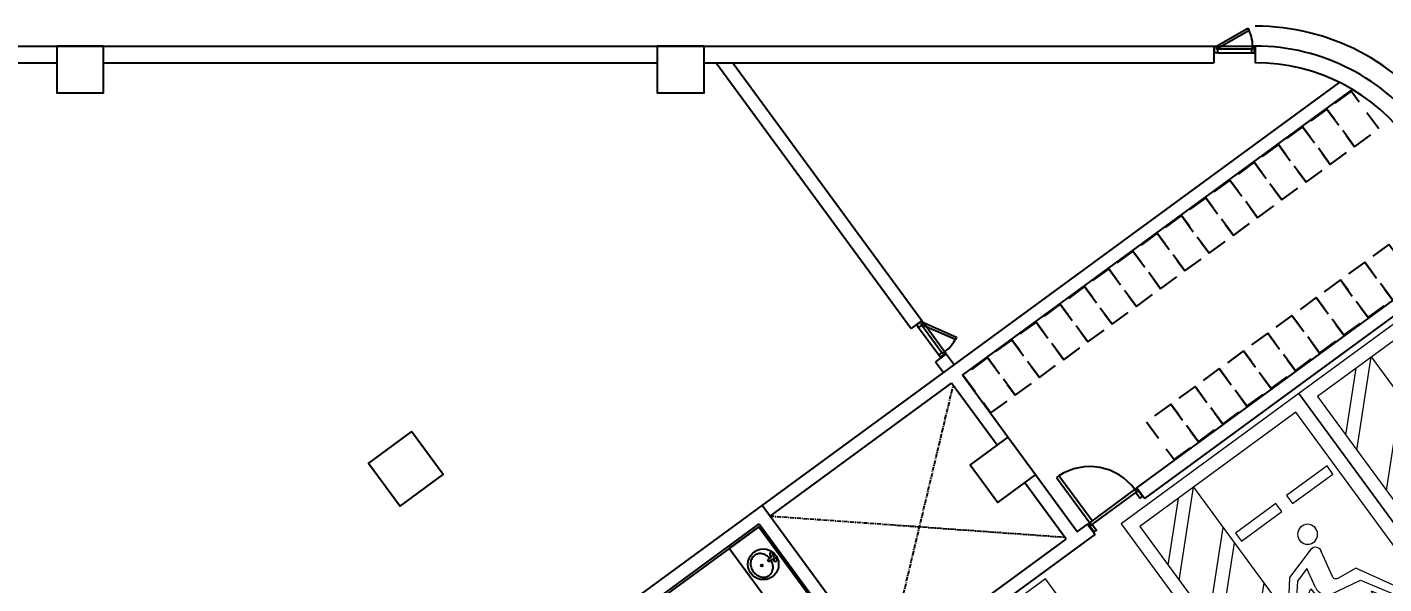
# Model space of a CAD drawing. Header units: millimetres. Extents: x 78082221 to 78451133, y -34402202 to -34172290.
# Drawn here: x 78152006 to 78172319, y -34312735 to -34304390 of the extents above; entities that cross this region are included whole.
import ezdxf

# ---------------------------------------------------------------- set-up
doc = ezdxf.new("R2010")
doc.units = ezdxf.units.MM
doc.header["$LTSCALE"] = 100
doc.header["$MEASUREMENT"] = 0
doc.header["$PDMODE"] = 1
doc.header["$PDSIZE"] = -3
doc.linetypes.add('XR-B2$0$CENTER', pattern=[2, 1.25, -0.25, 0.25, -0.25])
doc.linetypes.add('XR-B2$0$XR-B2$0$XR-지하3층$0$-HID', pattern=[2.5, 1.5, -1])
doc.layers.get('0').update_dxf_attribs({"color": 2, "linetype": 'CONTINUOUS'})
doc.layers.get('Defpoints').update_dxf_attribs({"color": 142, "linetype": 'CONTINUOUS'})
doc.layers.add('E-PLAN', color=115, linetype='CONTINUOUS')
doc.layers.add('Z', color=115, linetype='CONTINUOUS')
doc.styles.add('c-b2$0$맑은고딕', font='', dxfattribs={"width": 0.8})
doc.styles.add('돋움', font='', dxfattribs={"width": 0.9})
doc.styles.get('c-b2$0$맑은고딕').set_extended_font_data('Malgun Gothic')
doc.styles.get('돋움').set_extended_font_data('Dotum')
doc.dimstyles.new('c-b2$0$std_style', dxfattribs={"dimscale": 500, "dimtxt": 3, "dimasz": 1, "dimexe": 1.5, "dimexo": 2, "dimgap": 1, "dimtad": 1, "dimtoh": 1, "dimdec": 0, "dimzin": 0, "dimdsep": 46, "dimtxsty": 'c-b2$0$맑은고딕', "dimblk": 'c-b2$0$01420DDOT01', "dimcen": 2.5, "dimdle": 8, "dimclrd": 256, "dimclre": 256, "dimclrt": 256, "dimadec": 0, "dimazin": 0, "dimtfac": 1, "dimtdec": 0, "dimtix": 1, "dimtmove": 2, "dimatfit": 3, "dimldrblk": 'c-b2$0$_ClosedBlank', "dimfxl": 1, "dimtolj": 1, "dimtzin": 0, "dimlwd": -1, "dimlwe": -1, "dimarcsym": 0})

# ---------------------------------------------------------------- blocks, each defined once
blk = doc.blocks.new('XR-B2$0$XR-지하3층$0$장애인 주차')
at = {"layer": 'E-PLAN', "lineweight": 5}
for p, q in [((4572, 3795), (4572, -805)), ((5572, 2795), (4572, 3795)), ((5572, 3078), (4855, 3795)), ((5572, 2045), (4572, 3045)), ((5572, 1762), (4572, 2762)), ((3689, 1485), (3600, 1888)), ((3699, 2009), (4214, 1851)), ((4214, 1851), (4443, 1569)), ((5572, 1012), (4572, 2012)), ((3992, 1503), (3925, 1810)), ((3925, 1810), (4151, 1741)), ((4151, 1741), (4355, 1493)), ((5572, 729), (4572, 1729)), ((4055, 1528), (4053, 1393)), ((3348, 969), (3257, 820)), ((5572, -21), (4572, 979)), ((5572, -304), (4572, 696)), ((5323, -805), (4572, -54)), ((5041, -805), (4572, -336))]:
    blk.add_line(p, q, dxfattribs=at)
at = {"layer": 'E-PLAN', "ltscale": 4}
for p, q in [((4165, -1005), (4165, -805)), ((4165, -805), (4165, -905))]:
    blk.add_line(p, q, dxfattribs=at)
at = {"layer": 'E-PLAN', "lineweight": 5}
for points in [[(3842, -1005), (2472, -1005), (2472, 3995), (5772, 3995), (5772, -1005), (4402, -1005)], [(3842, -805), (2672, -805), (2672, 3795), (5572, 3795), (5572, -805), (4402, -805)]]:
    blk.add_lwpolyline(points, dxfattribs=at)
for points in [[(3523, 2720), (2773, 2720), (2773, 2870), (3523, 2870)], [(4473, 2720), (3723, 2720), (3723, 2870), (4473, 2870)]]:
    blk.add_lwpolyline(points, close=True, dxfattribs=at)
for points in [[(3992, 1503, -0.343093), (3870, 1283), (3381, 1194), (3094, 715)], [(3094, 715, -1.000002), (2987, 770), (3330, 1379), (3640, 1415)]]:
    blk.add_lwpolyline(points, format="xyb", dxfattribs=at)
at = {"layer": 'E-PLAN', "ltscale": 4}
for points in [[(3842, -695), (3842, -1115), (4402, -1115), (4402, -695)], [(3892, -745), (3892, -1065), (4352, -1065), (4352, -745)]]:
    blk.add_lwpolyline(points, close=True, dxfattribs=at)
at = {"layer": 'E-PLAN'}
for points in [[(4161, -797), (4152, -916), (4058, -916), (4021, -1003), (3982, -990), (3988, -973), (4011, -981), (4046, -898), (4136, -898), (4137, -881), (4072, -881), (4072, -863), (4138, -863), (4142, -810)], [(4167, -882), (4169, -863)]]:
    blk.add_lwpolyline(points, dxfattribs=at)
at = {"layer": 'E-PLAN', "lineweight": 5}
blk.add_circle((3613, 2216), 150, dxfattribs=at)
for centre, radius, start, end in [((3682, 1922), 88.4, 79.1143, 202.3185), ((3810, 1000), 582, 198.006, 65.0949), ((3632, 1473), 57.7, 276.2786, 12.4353), ((4394, 1537), 58.8, 227.9655, 33.7904), ((3809, 1000), 462, 183.8525, 58.2396)]:
    blk.add_arc(centre, radius, start, end, dxfattribs=at)
at = {"layer": 'E-PLAN'}
for centre, radius, start, end in [((4140, -787), 22.8, 335.1173, 274.9698), ((4127, -942), 89.2, 206.535, 62.4866), ((4127, -942), 71.5, 192.8781, 56.1688)]:
    blk.add_arc(centre, radius, start, end, dxfattribs=at)
blk = doc.blocks.new('XR-B2$0$XR-B2$0$XR-지하3층$0$1712-PL$0$FSD1000')
at = {"layer": 'E-PLAN'}
for p, q in [((25, -101), (865, -101)), ((40, -146), (850, -146))]:
    blk.add_line(p, q, dxfattribs=at)
for points in [[(25, 739), (25, -101), (70, -101), (70, 739)], [(-5, -251), (-5, -101), (25, -101), (25, -146), (40, -146), (40, -251)], [(895, -251), (895, -101), (865, -101), (865, -146), (850, -146), (850, -251)]]:
    blk.add_lwpolyline(points, close=True, dxfattribs=at)
blk.add_arc((25, -101), 840, 360, 86.9291, dxfattribs=at)
blk = doc.blocks.new('c-b2$0$01420DDOT01')
blk.add_line((-1.5, 0), (1.5, 0))
at = {"const_width": 0.5}
blk.add_lwpolyline([(-0.25, 0, 1), (0.25, 0, 1)], format="xyb", close=True, dxfattribs=at)
blk = doc.blocks.new('*D93')
at = {"layer": 'Defpoints', "color": 0, "transparency": 16777216}
for p in [(78098400, -34278459), (78092168, -34283027), (78175028, -34382978)]:
    blk.add_point(p, dxfattribs=at)
at = {"layer": 'Z', "transparency": 16777216}
for p, q in [((78097593, -34279050), (78091563, -34283471)), ((78168501, -34387143), (78092464, -34283430)), ((78174221, -34383569), (78168192, -34387990))]:
    blk.add_line(p, q, dxfattribs=at)
for p, xscale, yscale, zscale, rotation in [((78092168, -34283027), 500, 500, 500, 126.2469342978897), ((78168796, -34387546), 499.9999999999999, 499.9999999999999, 499.9999999999999, 306.2469342978897)]:
    blk.add_blockref('c-b2$0$01420DDOT01', p, dxfattribs=dict(at, xscale=xscale, yscale=yscale, zscale=zscale, rotation=rotation))
at = {"layer": 'Z', "transparency": 16777216, "insert": (78131794, -34334325), "char_height": 2250, "attachment_point": 5, "rotation": 306.2469, "style": '돋움'}
blk.add_mtext('\\A1;129600', dxfattribs=at)
blk = doc.blocks.new('c-b2$0$_ClosedBlank')
at = {"color": 0, "linetype": 'ByBlock', "lineweight": -2}
for p, q in [((-1, 0.167), (0, 0)), ((-1, 0.167), (-1, -0.167)), ((0, 0), (-1, -0.167))]:
    blk.add_line(p, q, dxfattribs=at)

msp = doc.modelspace()

# ---------------------------------------------------------------- linework, layer by layer
at = {"layer": 'Z'}
for p, q in [((78145225.2, -34304676.6), (78169774.3, -34304676.6)), ((78169774.3, -34304676.6), (78169774.3, -34304926.6)), ((78169814.3, -34304674.8), (78170354.3, -34304674.8)), ((78169829.3, -34304714.8), (78170339.3, -34304714.8)), ((78170394.3, -34304676.6), (78170394.3, -34304926.6)), ((78145225.2, -34304926.6), (78152450.2, -34304926.6, 0)), ((78153150.2, -34304926.6, 0), (78161440.2, -34304926.6, 0)), ((78162140.2, -34304926.6, 0), (78169774.3, -34304926.6)), ((78169829.3, -34304774.8), (78170339.3, -34304774.8)), ((78165353, -34308890.7), (78165654.6, -34309302)), ((78165401.4, -34308855.2), (78165703, -34309266.5)), ((78165424.8, -34308819.4), (78165744.1, -34309254.9)), ((78163150, -34312325.5, 0), (78163092.6, -34312376.5, 0)), ((78163092.6, -34312376.5, 0), (78163109.2, -34312399.1, 0)), ((78163109.2, -34312399.1, 0), (78163175.1, -34312359.7, 0)), ((78163148.9, -34312316.3, 0), (78163150.7, -34312318.8, 0)), ((78163171.5, -34312299.7, 0), (78163206.1, -34312347, 0)), ((78163181.7, -34312361, 0), (78163183.5, -34312363.5, 0))]:
    msp.add_line(p, q, dxfattribs=at)
at = {"layer": 'Z', "ltscale": 0.5}
for p, q in [((78162321, -34304924.8), (78165239.9, -34308905.4)), ((78162569, -34304924.8), (78165401.2, -34308787.2)), ((78160188.3, -34313625.8), (78171655.1, -34305218.9)), ((78166008.3, -34309606.8), (78171849.5, -34305324.3)), ((78168621.1, -34311293.3), (78174016.4, -34307337.8)), ((78168739.4, -34311454.6), (78174296, -34307380.8)), ((78165401.2, -34308787.2), (78165239.9, -34308905.4)), ((78165767.8, -34309287.2), (78165606.5, -34309405.4)), ((78165767.8, -34309287.2), (78165886.1, -34309448.5)), ((78165606.5, -34309405.4), (78165724.4, -34309566.2)), ((78163129.2, -34311717.7), (78165847, -34309725.1)), ((78163129.2, -34311717.7), (78165847, -34309725.1)), ((78166529.9, -34310656.6), (78165847, -34309725.1)), ((78166691.2, -34310538.3), (78166008.3, -34309606.8)), ((78167561.7, -34312063.9), (78166943.8, -34311221.1)), ((78167728.9, -34311953.7), (78167105.1, -34311102.8)), ((78168621.1, -34311293.3), (78168739.4, -34311454.6)), ((78163010.9, -34311556.4), (78164843.8, -34314056.4)), ((78160459.7, -34313674.7), (78162967.9, -34311835.9)), ((78162967.9, -34311835.9), (78164017.4, -34313267.4)), ((78162961.4, -34311877.8), (78160501.7, -34313681.2)), ((78163975.4, -34313260.9), (78162961.4, -34311877.8)), ((78164631.4, -34314460.1), (78167994.5, -34311994.6)), ((78167728.9, -34311953.7), (78167882.1, -34311841.3)), ((78167882.1, -34311841.3), (78167994.5, -34311994.6)), ((78164843.8, -34314056.4), (78167561.7, -34312063.9))]:
    msp.add_line(p, q, dxfattribs=at)
at = {"layer": 'Z', "linetype": 'XR-B2$0$CENTER', "ltscale": 0.5}
for p, q in [((78164848.6, -34314053), (78165872.1, -34309759.3)), ((78163129.2, -34311717.7), (78167539.5, -34312033.6))]:
    msp.add_line(p, q, dxfattribs=at)
at = {"layer": 'Z', "linetype": 'Continuous'}
for p, q in [((78162517.9, -34312203), (78162961.4, -34311877.8)), ((78162961.4, -34311877.8), (78163975.4, -34313260.9)), ((78163531.9, -34313586.1), (78162517.9, -34312203))]:
    msp.add_line(p, q, dxfattribs=at)
at = {"layer": 'Z', "elevation": 0}
for points in [[(78170282, -34304404.8), (78170302, -34304439.4), (78169834.3, -34304709.4), (78169814.3, -34304674.8)], [(78169784.3, -34304774.8), (78169784.3, -34304674.8), (78169814.3, -34304674.8), (78169814.3, -34304714.8), (78169829.3, -34304714.8), (78169829.3, -34304774.8), (78169829.3, -34304774.8), (78169829.3, -34304774.8)], [(78170354.3, -34304674.8), (78170354.3, -34304714.8), (78170339.3, -34304714.8), (78170339.3, -34304774.8), (78170339.3, -34304774.8), (78170339.3, -34304774.8), (78170384.3, -34304774.8), (78170384.3, -34304674.8)]]:
    msp.add_lwpolyline(points, close=True, dxfattribs=at)
at = {"layer": 'Z', "ltscale": 0.5}
for points in [[(78153150.2, -34304676.6), (78152450.2, -34304676.6), (78152450.2, -34305376.6), (78153150.2, -34305376.6)], [(78162140.2, -34304676.6), (78161440.2, -34304676.6), (78161440.2, -34305376.6), (78162140.2, -34305376.6)], [(78157761.6, -34310451.2), (78157116.4, -34310924.2), (78157589.5, -34311569.4), (78158234.6, -34311096.4)], [(78166691.2, -34310538.3), (78166126.7, -34310952.2), (78166540.6, -34311516.7), (78167105.1, -34311102.8)]]:
    msp.add_lwpolyline(points, close=True, dxfattribs=at)
at = {"layer": 'Z', "linetype": 'XR-B2$0$XR-B2$0$XR-지하3층$0$-HID', "ltscale": 2}
for points in [[(78171466, -34305617.9), (78171879.9, -34306182.5), (78172242.8, -34305916.4), (78171828.9, -34305351.9)], [(78171103.1, -34305884), (78171517, -34306448.5), (78171879.9, -34306182.5), (78171466, -34305617.9)], [(78170740.2, -34306150.1), (78171154, -34306714.6), (78171517, -34306448.5), (78171103.1, -34305884)], [(78170377.2, -34306416.1), (78170791.1, -34306980.7), (78171154, -34306714.6), (78170740.2, -34306150.1)], [(78170014.3, -34306682.2), (78170428.2, -34307246.7), (78170791.1, -34306980.7), (78170377.2, -34306416.1)], [(78169651.4, -34306948.3), (78170065.3, -34307512.8), (78170428.2, -34307246.7), (78170014.3, -34306682.2)], [(78169288.5, -34307214.4), (78169702.4, -34307778.9), (78170065.3, -34307512.8), (78169651.4, -34306948.3)], [(78168925.6, -34307480.4), (78169339.5, -34308045), (78169702.4, -34307778.9), (78169288.5, -34307214.4)], [(78168562.7, -34307746.5), (78168976.6, -34308311), (78169339.5, -34308045), (78168925.6, -34307480.4)], [(78168199.8, -34308012.6), (78168613.6, -34308577.1), (78168976.6, -34308311), (78168562.7, -34307746.5)], [(78172032.1, -34307912.2), (78172446, -34308476.8), (78172808.9, -34308210.7), (78172395, -34307646.2)], [(78171669.2, -34308178.3), (78172083, -34308742.8), (78172446, -34308476.8), (78172032.1, -34307912.2)], [(78167836.8, -34308278.6), (78168250.7, -34308843.2), (78168613.6, -34308577.1), (78168199.8, -34308012.6)], [(78171306.2, -34308444.4), (78171720.1, -34309008.9), (78172083, -34308742.8), (78171669.2, -34308178.3)], [(78167473.9, -34308544.7), (78167887.8, -34309109.2), (78168250.7, -34308843.2), (78167836.8, -34308278.6)], [(78167111, -34308810.8), (78167524.9, -34309375.3), (78167887.8, -34309109.2), (78167473.9, -34308544.7)], [(78170943.3, -34308710.4), (78171357.2, -34309275), (78171720.1, -34309008.9), (78171306.2, -34308444.4)], [(78170580.4, -34308976.5), (78170994.3, -34309541), (78171357.2, -34309275), (78170943.3, -34308710.4)], [(78166748.1, -34309076.8), (78167162, -34309641.4), (78167524.9, -34309375.3), (78167111, -34308810.8)], [(78170217.5, -34309242.6), (78170631.4, -34309807.1), (78170994.3, -34309541), (78170580.4, -34308976.5)], [(78166385.2, -34309342.9), (78166799.1, -34309907.4), (78167162, -34309641.4), (78166748.1, -34309076.8)], [(78166022.3, -34309609), (78166436.2, -34310173.5), (78166799.1, -34309907.4), (78166385.2, -34309342.9)], [(78169854.6, -34309508.6), (78170268.5, -34310073.2), (78170631.4, -34309807.1), (78170217.5, -34309242.6)], [(78169491.7, -34309774.7), (78169905.6, -34310339.2), (78170268.5, -34310073.2), (78169854.6, -34309508.6)], [(78169128.8, -34310040.8), (78169542.6, -34310605.3), (78169905.6, -34310339.2), (78169491.7, -34309774.7)], [(78168765.8, -34310306.9), (78169179.7, -34310871.4), (78169542.6, -34310605.3), (78169128.8, -34310040.8)]]:
    msp.add_lwpolyline(points, close=True, dxfattribs=at)
at = {"layer": 'Z'}
for points in [[(78165326.4, -34308854.4), (78165407.1, -34308795.2), (78165424.8, -34308819.4), (78165392.5, -34308843.1), (78165401.4, -34308855.2), (78165353, -34308890.7), (78165353, -34308890.7), (78165353, -34308890.7)], [(78165919.1, -34309036.9), (78165902.9, -34309073.6), (78165408.7, -34308856), (78165424.8, -34308819.4)], [(78165744.1, -34309254.9), (78165711.8, -34309278.6), (78165703, -34309266.5), (78165654.6, -34309302), (78165654.6, -34309302), (78165654.6, -34309302), (78165681.2, -34309338.3), (78165761.8, -34309279.1)]]:
    msp.add_lwpolyline(points, close=True, dxfattribs=at)
at = {"layer": 'Z', "elevation": 0}
msp.add_lwpolyline([(78163121.7, -34312350.6, 0.0644354), (78163079.9, -34312313.3, 0.0917189), (78163017.7, -34312285.7, 0.1035985), (78162951.1, -34312283.9, 0.1139123), (78162895.4, -34312307.8, 0.1139123), (78162855.7, -34312353.8, 0.1035985), (78162837.5, -34312417.8, 0.0917189), (78162845, -34312485.5, 0.0847847), (78162877.9, -34312551.3, 0.0847847), (78162930.8, -34312602.4, 0.0917189), (78162993, -34312630, 0.1035985), (78163059.6, -34312631.8, 0.1139123), (78163115.3, -34312607.9, 0.1139123), (78163154.9, -34312561.9, 0.1035985), (78163173.2, -34312497.9, 0.0917189), (78163165.6, -34312430.2, 0.0644354), (78163142.6, -34312379.1, 0.0847847)], format="xyb", dxfattribs=at)
at = {"layer": 'Z'}
for centre, radius in [((78163027.5, -34312441.6, 0), 230), ((78163005.3, -34312457.9, 0), 15)]:
    msp.add_circle(centre, radius, dxfattribs=at)
for centre, radius, start, end in [((78169814.3, -34304674.8), 540, 0, 30), ((78170394.3, -34307774.8, 0), 3100, 35.5229, 90), ((78170394.3, -34307774.8, 0), 2850, 35.45938, 90), ((78165424.8, -34308819.4), 540, 306.24693, 336.24693), ((78163148, -34312291.3, 0), 25, 340.30281, 272.19121), ((78163146.7, -34312321.7, 0), 5, 311.63796, 36.24701), ((78163177.7, -34312364, 0), 5, 36.24701, 120.85606), ((78163207.1, -34312371.9, 0), 25, 160.30281, 92.19121)]:
    msp.add_arc(centre, radius, start, end, dxfattribs=at)
at = {"layer": 'Z', "ltscale": 0.5}
msp.add_arc((78170394.3, -34307754.8, 0), 3380, 34.90715, 90, dxfattribs=at)

# ---------------------------------------------------------------- block references
at = {"layer": 'Z', "lineweight": 5, "xscale": -1, "rotation": 36.2514760422943}
for p in [(78178062.3, -34309691.1), (78175401.1, -34311642.4), (78171610.5, -34314421.2)]:
    msp.add_blockref('XR-B2$0$XR-지하3층$0$장애인 주차', p, dxfattribs=at)
at = {"layer": 'Z', "rotation": 36.24693762555338}
msp.add_blockref('XR-B2$0$XR-B2$0$XR-지하3층$0$1712-PL$0$FSD1000', (78167834.3, -34311750.8), dxfattribs=at)

# ---------------------------------------------------------------- dimensions: what is measured, and where the dimension line sits
at = {"layer": 'Z'}
dim = msp.add_linear_dim(base=(78092168.4, -34283027.1, 0), p1=(78175028, -34382977.8), p2=(78098399.8, -34278458.5), angle=126.24693, dimstyle='c-b2$0$std_style', override={"dimtxt": 4.5, "dimtxsty": '돋움'}, dxfattribs=at)
dim.commit()
dim.dimension.update_dxf_attribs({"geometry": '*D93', "text_midpoint": (78131794.2, -34334325.1, 0)})

doc.saveas('drawing.dxf')
